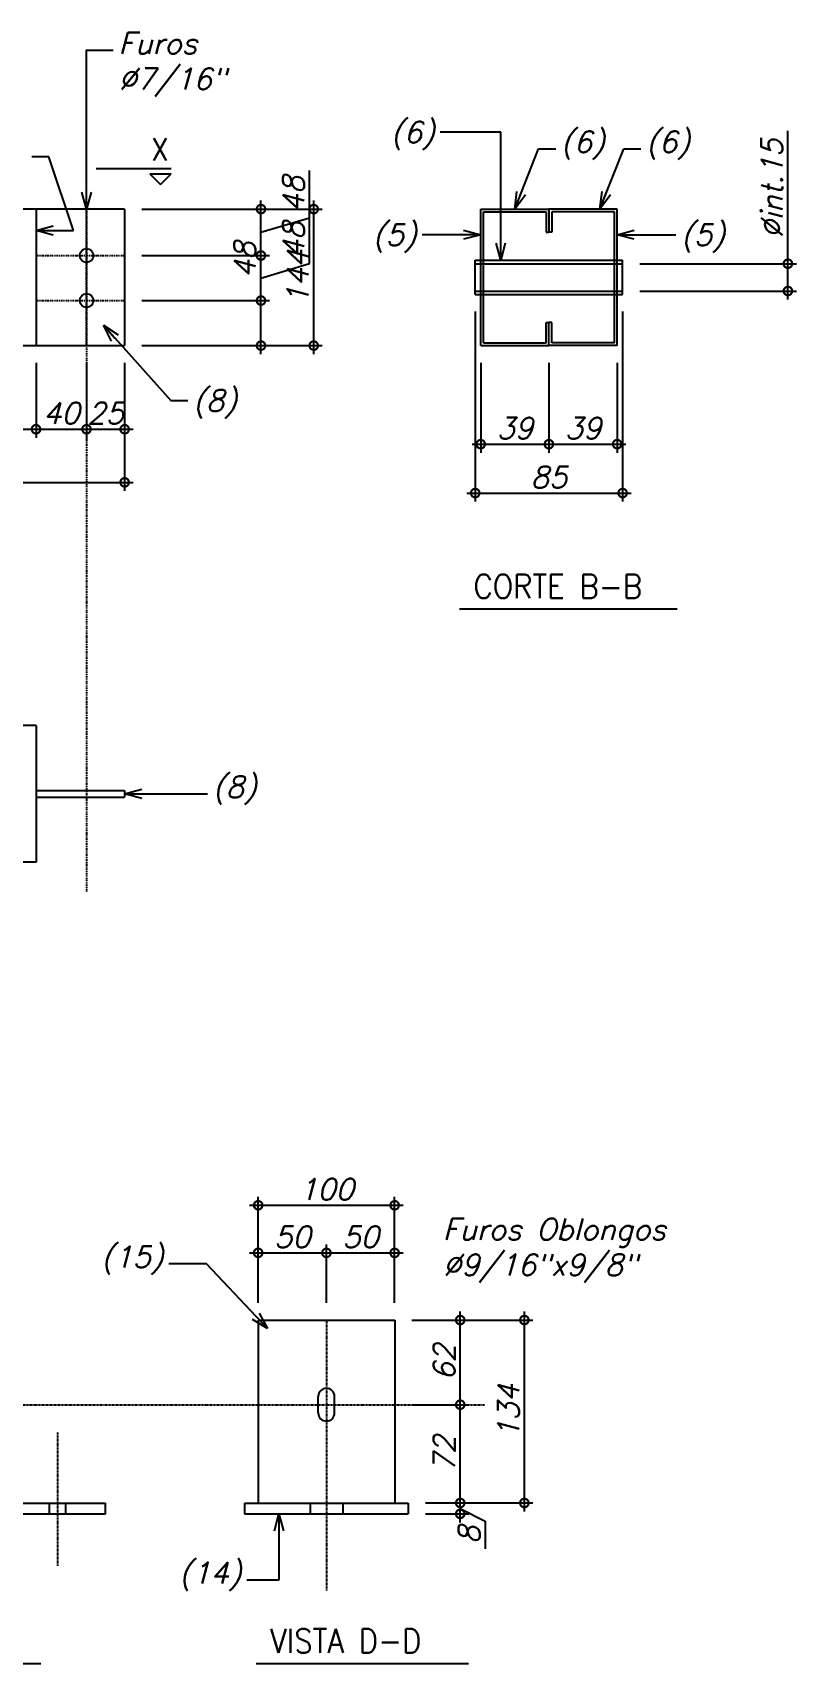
# Model space of a CAD drawing. Header units: millimetres. Extents: x -287396 to 401320, y -174247 to 142644.
# Drawn here: x -112409 to -111289, y 131641 to 134030 of the extents above; entities that cross this region are included whole.
import ezdxf

# ---------------------------------------------------------------- set-up
doc = ezdxf.new("R2010")
doc.units = ezdxf.units.MM
doc.header["$LTSCALE"] = 2.5
doc.linetypes.add('DASHDOT', pattern=[1, 0.5, -0.25, 0, -0.25])
doc.linetypes.add('DASHDOT2', pattern=[0.5, 0.25, -0.125, 0, -0.125])
doc.styles.add('ROMANS', font='romans', dxfattribs={"oblique": 15})
doc.dimstyles.new('Esc. 12.5', dxfattribs={"dimscale": 12.5, "dimtxt": 2.5, "dimasz": 2, "dimexe": 1, "dimexo": 2, "dimtad": 1, "dimdec": 0, "dimtxsty": 'ROMANS', "dimblk": 'DOTSMALL', "dimcen": 2.5, "dimdle": 1, "dimclrd": 2, "dimclre": 2, "dimadec": 0, "dimazin": 0, "dimtfac": 1, "dimtdec": 0, "dimtmove": 0, "dimatfit": 3, "dimldrblk": 'OPEN30', "dimfxl": 1, "dimarcsym": 0})

# ---------------------------------------------------------------- blocks, each defined once
blk = doc.blocks.new('_DotSmall')
at = {"color": 0, "linetype": 'ByBlock', "const_width": 0.5}
blk.add_lwpolyline([(-0.0625, 0, 1), (0.0625, 0, 1)], format="xyb", close=True, dxfattribs=at)
blk = doc.blocks.new('*D344')
at = {"color": 2, "lineweight": -2}
for p, q in [((-112848.1, 133546.1), (-112848.1, 133436.1)), ((-112403.5, 133546.1), (-112403.5, 133436.1)), ((-112860.6, 133448.6), (-112391, 133448.6))]:
    blk.add_line(p, q, dxfattribs=at)
at = {"layer": 'DEFPOINTS', "color": 0}
for p in [(-112848.1, 133571.1), (-112403.5, 133571.1), (-112403.5, 133448.6)]:
    blk.add_point(p, dxfattribs=at)
at = {"color": 2, "lineweight": -2, "xscale": 25, "yscale": 25, "zscale": 25, "rotation": 180}
blk.add_blockref('_DotSmall', (-112848.1, 133448.6), dxfattribs=at)
at = {"color": 2, "lineweight": -2, "xscale": 25, "yscale": 25, "zscale": 25}
blk.add_blockref('_DotSmall', (-112403.5, 133448.6), dxfattribs=at)
at = {"color": 0, "insert": (-112625.8, 133472), "char_height": 31.25, "attachment_point": 5, "style": 'ROMANS'}
blk.add_mtext('1940', dxfattribs=at)
blk = doc.blocks.new('_OPEN30')
at = {"color": 0, "linetype": 'ByBlock', "ltscale": 0.5}
for p, q in [((-1, 0.268), (0, 0)), ((0, 0), (-1, -0.268)), ((0, 0), (-1, 0))]:
    blk.add_line(p, q, dxfattribs=at)
blk = doc.blocks.new('*D279')
at = {"color": 2, "lineweight": -2}
for p, q in [((-114173.2, 133546.1), (-114173.2, 133358.3)), ((-112273.6, 133546.1), (-112273.6, 133358.3)), ((-114185.7, 133370.8), (-112261.1, 133370.8))]:
    blk.add_line(p, q, dxfattribs=at)
at = {"layer": 'DEFPOINTS', "color": 0}
for p in [(-114173.2, 133571.1), (-112273.6, 133571.1), (-112273.6, 133370.8)]:
    blk.add_point(p, dxfattribs=at)
at = {"color": 2, "lineweight": -2, "xscale": 25, "yscale": 25, "zscale": 25, "rotation": 180}
blk.add_blockref('_DotSmall', (-114173.2, 133370.8), dxfattribs=at)
at = {"color": 2, "lineweight": -2, "xscale": 25, "yscale": 25, "zscale": 25}
blk.add_blockref('_DotSmall', (-112273.6, 133370.8), dxfattribs=at)
at = {"color": 0, "insert": (-113223.4, 133394.3), "char_height": 31.25, "attachment_point": 5, "style": 'ROMANS'}
blk.add_mtext('8495', dxfattribs=at)
blk = doc.blocks.new('*D345')
at = {"color": 2, "lineweight": -2}
for p, q in [((-112329.5, 133546.1), (-112329.5, 133436.1)), ((-112273.6, 133546.1), (-112273.6, 133436.1)), ((-112342, 133448.6), (-112261.1, 133448.6))]:
    blk.add_line(p, q, dxfattribs=at)
at = {"layer": 'DEFPOINTS', "color": 0}
for p in [(-112329.5, 133571.1), (-112273.6, 133571.1), (-112273.6, 133448.6)]:
    blk.add_point(p, dxfattribs=at)
at = {"color": 2, "lineweight": -2, "xscale": 25, "yscale": 25, "zscale": 25, "rotation": 180}
blk.add_blockref('_DotSmall', (-112329.5, 133448.6), dxfattribs=at)
at = {"color": 2, "lineweight": -2, "xscale": 25, "yscale": 25, "zscale": 25}
blk.add_blockref('_DotSmall', (-112273.6, 133448.6), dxfattribs=at)
at = {"color": 0, "insert": (-112301.6, 133472), "char_height": 31.25, "attachment_point": 5, "style": 'ROMANS'}
blk.add_mtext('25', dxfattribs=at)
blk = doc.blocks.new('*D346')
at = {"color": 2, "lineweight": -2}
for p, q in [((-112073.8, 133637.1), (-112073.8, 133731.2)), ((-112248.6, 133637.1), (-112061.3, 133637.1)), ((-112073.8, 133558.6), (-112073.8, 133637.1)), ((-112248.6, 133571.1), (-112061.3, 133571.1))]:
    blk.add_line(p, q, dxfattribs=at)
at = {"layer": 'DEFPOINTS', "color": 0}
for p in [(-112273.6, 133637.1), (-112073.8, 133637.1), (-112273.6, 133571.1)]:
    blk.add_point(p, dxfattribs=at)
at = {"color": 2, "lineweight": -2, "xscale": 25, "yscale": 25, "zscale": 25}
for p, rotation in [((-112073.8, 133637.1), 90), ((-112073.8, 133571.1), 270)]:
    blk.add_blockref('_DotSmall', p, dxfattribs=dict(at, rotation=rotation))
at = {"color": 0, "insert": (-112097.3, 133696.7), "char_height": 31.25, "attachment_point": 5, "rotation": 90, "style": 'ROMANS'}
blk.add_mtext('48', dxfattribs=at)
blk = doc.blocks.new('*D347')
at = {"color": 2, "lineweight": -2}
for p, q in [((-112002.7, 133691.4), (-112002.7, 133760.6)), ((-112073.8, 133624.6), (-112073.8, 133715.6)), ((-112248.6, 133703.1), (-112061.3, 133703.1)), ((-112073.8, 133670.1), (-112002.7, 133691.4)), ((-112248.6, 133637.1), (-112061.3, 133637.1))]:
    blk.add_line(p, q, dxfattribs=at)
at = {"layer": 'DEFPOINTS', "color": 0}
for p in [(-112273.6, 133703.1), (-112073.8, 133703.1), (-112273.6, 133637.1)]:
    blk.add_point(p, dxfattribs=at)
at = {"color": 2, "lineweight": -2, "xscale": 25, "yscale": 25, "zscale": 25}
for p, rotation in [((-112073.8, 133703.1), 90), ((-112073.8, 133637.1), 270)]:
    blk.add_blockref('_DotSmall', p, dxfattribs=dict(at, rotation=rotation))
at = {"color": 0, "insert": (-112026.2, 133726), "char_height": 31.25, "attachment_point": 5, "rotation": 90, "style": 'ROMANS'}
blk.add_mtext('48', dxfattribs=at)
blk = doc.blocks.new('*D348')
at = {"color": 2, "lineweight": -2}
for p, q in [((-112002.7, 133758.4), (-112002.7, 133827.6)), ((-112248.6, 133771.1), (-112061.3, 133771.1)), ((-112073.8, 133690.6), (-112073.8, 133783.6)), ((-112073.8, 133737.1), (-112002.7, 133758.4)), ((-112248.6, 133703.1), (-112061.3, 133703.1))]:
    blk.add_line(p, q, dxfattribs=at)
at = {"layer": 'DEFPOINTS', "color": 0}
for p in [(-112273.6, 133771.1), (-112073.8, 133771.1), (-112273.6, 133703.1)]:
    blk.add_point(p, dxfattribs=at)
at = {"color": 2, "lineweight": -2, "xscale": 25, "yscale": 25, "zscale": 25}
for p, rotation in [((-112073.8, 133771.1), 90), ((-112073.8, 133703.1), 270)]:
    blk.add_blockref('_DotSmall', p, dxfattribs=dict(at, rotation=rotation))
at = {"color": 0, "insert": (-112026.2, 133793), "char_height": 31.25, "attachment_point": 5, "rotation": 90, "style": 'ROMANS'}
blk.add_mtext('48', dxfattribs=at)
blk = doc.blocks.new('*D280')
at = {"color": 2, "lineweight": -2}
for p, q in [((-112248.6, 133771.1), (-111984, 133771.1)), ((-111996.5, 133558.6), (-111996.5, 133783.6)), ((-112248.6, 133571.1), (-111984, 133571.1))]:
    blk.add_line(p, q, dxfattribs=at)
at = {"layer": 'DEFPOINTS', "color": 0}
for p in [(-112273.6, 133771.1), (-111996.5, 133771.1), (-112273.6, 133571.1)]:
    blk.add_point(p, dxfattribs=at)
at = {"color": 2, "lineweight": -2, "xscale": 25, "yscale": 25, "zscale": 25}
for p, rotation in [((-111996.5, 133771.1), 90), ((-111996.5, 133571.1), 270)]:
    blk.add_blockref('_DotSmall', p, dxfattribs=dict(at, rotation=rotation))
at = {"color": 0, "insert": (-112019.9, 133671.1), "char_height": 31.25, "attachment_point": 5, "rotation": 90, "style": 'ROMANS'}
blk.add_mtext('144', dxfattribs=at)
blk = doc.blocks.new('*D284')
at = {"color": 2, "lineweight": -2}
for p, q in [((-112403.5, 133546.1), (-112403.5, 133436.1)), ((-112329.5, 133546.1), (-112329.5, 133436.1)), ((-112416, 133448.6), (-112317, 133448.6))]:
    blk.add_line(p, q, dxfattribs=at)
at = {"layer": 'DEFPOINTS', "color": 0}
for p in [(-112403.5, 133571.1), (-112329.5, 133571.1), (-112329.5, 133448.6)]:
    blk.add_point(p, dxfattribs=at)
at = {"color": 2, "lineweight": -2, "xscale": 25, "yscale": 25, "zscale": 25, "rotation": 180}
blk.add_blockref('_DotSmall', (-112403.5, 133448.6), dxfattribs=at)
at = {"color": 2, "lineweight": -2, "xscale": 25, "yscale": 25, "zscale": 25}
blk.add_blockref('_DotSmall', (-112329.5, 133448.6), dxfattribs=at)
at = {"color": 0, "insert": (-112366.5, 133472), "char_height": 31.25, "attachment_point": 5, "style": 'ROMANS'}
blk.add_mtext('40', dxfattribs=at)
blk = doc.blocks.new('*D285')
at = {"color": 2, "lineweight": -2}
for p, q in [((-111751.8, 133546.1), (-111751.8, 133414.2)), ((-111651.8, 133546.1), (-111651.8, 133414.2)), ((-111764.3, 133426.7), (-111639.3, 133426.7))]:
    blk.add_line(p, q, dxfattribs=at)
at = {"layer": 'DEFPOINTS', "color": 0}
for p in [(-111751.8, 133571.1), (-111651.8, 133571.1), (-111651.8, 133426.7)]:
    blk.add_point(p, dxfattribs=at)
at = {"color": 2, "lineweight": -2, "xscale": 25, "yscale": 25, "zscale": 25, "rotation": 180}
blk.add_blockref('_DotSmall', (-111751.8, 133426.7), dxfattribs=at)
at = {"color": 2, "lineweight": -2, "xscale": 25, "yscale": 25, "zscale": 25}
blk.add_blockref('_DotSmall', (-111651.8, 133426.7), dxfattribs=at)
at = {"color": 0, "insert": (-111701.8, 133450.1), "char_height": 31.25, "attachment_point": 5, "style": 'ROMANS'}
blk.add_mtext('39', dxfattribs=at)
blk = doc.blocks.new('*D286')
at = {"color": 2, "lineweight": -2}
for p, q in [((-111651.8, 133546.1), (-111651.8, 133414.2)), ((-111551.8, 133546.1), (-111551.8, 133414.2)), ((-111664.3, 133426.7), (-111539.3, 133426.7))]:
    blk.add_line(p, q, dxfattribs=at)
at = {"layer": 'DEFPOINTS', "color": 0}
for p in [(-111651.8, 133571.1), (-111551.8, 133571.1), (-111551.8, 133426.7)]:
    blk.add_point(p, dxfattribs=at)
at = {"color": 2, "lineweight": -2, "xscale": 25, "yscale": 25, "zscale": 25, "rotation": 180}
blk.add_blockref('_DotSmall', (-111651.8, 133426.7), dxfattribs=at)
at = {"color": 2, "lineweight": -2, "xscale": 25, "yscale": 25, "zscale": 25}
blk.add_blockref('_DotSmall', (-111551.8, 133426.7), dxfattribs=at)
at = {"color": 0, "insert": (-111601.8, 133450.1), "char_height": 31.25, "attachment_point": 5, "style": 'ROMANS'}
blk.add_mtext('39', dxfattribs=at)
blk = doc.blocks.new('*D287')
at = {"color": 2, "lineweight": -2}
for p, q in [((-111301.6, 133691.1), (-111301.6, 133885.9)), ((-111518.8, 133691.1), (-111289.1, 133691.1)), ((-111301.6, 133638.6), (-111301.6, 133691.1)), ((-111518.8, 133651.1), (-111289.1, 133651.1))]:
    blk.add_line(p, q, dxfattribs=at)
at = {"layer": 'DEFPOINTS', "color": 0}
for p in [(-111543.8, 133691.1), (-111301.6, 133691.1), (-111543.8, 133651.1)]:
    blk.add_point(p, dxfattribs=at)
at = {"color": 2, "lineweight": -2, "xscale": 25, "yscale": 25, "zscale": 25}
for p, rotation in [((-111301.6, 133691.1), 90), ((-111301.6, 133651.1), 270)]:
    blk.add_blockref('_DotSmall', p, dxfattribs=dict(at, rotation=rotation))
at = {"color": 0, "insert": (-111325, 133801), "char_height": 31.25, "attachment_point": 5, "rotation": 90, "style": 'ROMANS'}
blk.add_mtext('%%Cint.15', dxfattribs=at)
blk = doc.blocks.new('*D351')
at = {"color": 2, "lineweight": -2}
for p, q in [((-111759.8, 133621.1), (-111759.8, 133342.6)), ((-111543.8, 133621.1), (-111543.8, 133342.6)), ((-111772.3, 133355.1), (-111531.3, 133355.1))]:
    blk.add_line(p, q, dxfattribs=at)
at = {"layer": 'DEFPOINTS', "color": 0}
for p in [(-111759.8, 133646.1), (-111543.8, 133646.1), (-111543.8, 133355.1)]:
    blk.add_point(p, dxfattribs=at)
at = {"color": 2, "lineweight": -2, "xscale": 25, "yscale": 25, "zscale": 25, "rotation": 180}
blk.add_blockref('_DotSmall', (-111759.8, 133355.1), dxfattribs=at)
at = {"color": 2, "lineweight": -2, "xscale": 25, "yscale": 25, "zscale": 25}
blk.add_blockref('_DotSmall', (-111543.8, 133355.1), dxfattribs=at)
at = {"color": 0, "insert": (-111651.8, 133378.5), "char_height": 31.25, "attachment_point": 5, "style": 'ROMANS'}
blk.add_mtext('85', dxfattribs=at)
blk = doc.blocks.new('*D307')
at = {"color": 2, "lineweight": -2}
for p, q in [((-111832.9, 131875.6), (-111769.3, 131875.6)), ((-111781.8, 131847.1), (-111781.8, 131888.1)), ((-111832.9, 131859.6), (-111769.3, 131859.6)), ((-111781.8, 131867.6), (-111745.1, 131849.1)), ((-111745.1, 131849.1), (-111745.1, 131808.5))]:
    blk.add_line(p, q, dxfattribs=at)
at = {"layer": 'DEFPOINTS', "color": 0}
for p in [(-111857.9, 131875.6), (-111781.8, 131875.6), (-111857.9, 131859.6)]:
    blk.add_point(p, dxfattribs=at)
at = {"color": 2, "lineweight": -2, "xscale": 25, "yscale": 25, "zscale": 25}
for p, rotation in [((-111781.8, 131875.6), 90), ((-111781.8, 131859.6), 270)]:
    blk.add_blockref('_DotSmall', p, dxfattribs=dict(at, rotation=rotation))
at = {"color": 0, "insert": (-111768.5, 131828.8), "char_height": 31.2, "attachment_point": 5, "rotation": 90, "style": 'ROMANS'}
blk.add_mtext('8', dxfattribs=at)
blk = doc.blocks.new('*D308')
at = {"color": 2, "lineweight": -2}
for p, q in [((-111852.9, 132019.6), (-111769.3, 132019.6)), ((-111781.8, 131863.1), (-111781.8, 132032.1)), ((-111832.9, 131875.6), (-111769.3, 131875.6))]:
    blk.add_line(p, q, dxfattribs=at)
at = {"layer": 'DEFPOINTS', "color": 0}
for p in [(-111877.9, 132019.6), (-111781.8, 132019.6), (-111857.9, 131875.6)]:
    blk.add_point(p, dxfattribs=at)
at = {"color": 2, "lineweight": -2, "xscale": 25, "yscale": 25, "zscale": 25}
for p, rotation in [((-111781.8, 132019.6), 90), ((-111781.8, 131875.6), 270)]:
    blk.add_blockref('_DotSmall', p, dxfattribs=dict(at, rotation=rotation))
at = {"color": 0, "insert": (-111805.2, 131947.6), "char_height": 31.25, "attachment_point": 5, "rotation": 90, "style": 'ROMANS'}
blk.add_mtext('72', dxfattribs=at)
blk = doc.blocks.new('*D309')
at = {"color": 2, "lineweight": -2}
for p, q in [((-111852.9, 132143.6), (-111769.3, 132143.6)), ((-111781.8, 132007.1), (-111781.8, 132156.1)), ((-111806.8, 132019.6), (-111794.3, 132019.6))]:
    blk.add_line(p, q, dxfattribs=at)
at = {"layer": 'DEFPOINTS', "color": 0}
for p in [(-111877.9, 132143.6), (-111781.8, 132143.6), (-111781.8, 132019.6)]:
    blk.add_point(p, dxfattribs=at)
at = {"color": 2, "lineweight": -2, "xscale": 25, "yscale": 25, "zscale": 25}
for p, rotation in [((-111781.8, 132143.6), 90), ((-111781.8, 132019.6), 270)]:
    blk.add_blockref('_DotSmall', p, dxfattribs=dict(at, rotation=rotation))
at = {"color": 0, "insert": (-111805.2, 132081.6), "char_height": 31.25, "attachment_point": 5, "rotation": 90, "style": 'ROMANS'}
blk.add_mtext('62', dxfattribs=at)
blk = doc.blocks.new('*D310')
at = {"color": 2, "lineweight": -2}
for p, q in [((-111852.9, 132143.6), (-111675.3, 132143.6)), ((-111687.8, 131863.1), (-111687.8, 132156.1)), ((-111832.9, 131875.6), (-111675.3, 131875.6))]:
    blk.add_line(p, q, dxfattribs=at)
at = {"layer": 'DEFPOINTS', "color": 0}
for p in [(-111877.9, 132143.6), (-111687.8, 132143.6), (-111857.9, 131875.6)]:
    blk.add_point(p, dxfattribs=at)
at = {"color": 2, "lineweight": -2, "xscale": 25, "yscale": 25, "zscale": 25}
for p, rotation in [((-111687.8, 132143.6), 90), ((-111687.8, 131875.6), 270)]:
    blk.add_blockref('_DotSmall', p, dxfattribs=dict(at, rotation=rotation))
at = {"color": 0, "insert": (-111711.2, 132009.6), "char_height": 31.25, "attachment_point": 5, "rotation": 90, "style": 'ROMANS'}
blk.add_mtext('134', dxfattribs=at)
blk = doc.blocks.new('*D315')
at = {"color": 2, "lineweight": -2}
for p, q in [((-112090.4, 132242), (-111965.4, 132242)), ((-112077.9, 132168.6), (-112077.9, 132254.5)), ((-111977.9, 132168.6), (-111977.9, 132254.5))]:
    blk.add_line(p, q, dxfattribs=at)
at = {"layer": 'DEFPOINTS', "color": 0}
for p in [(-111977.9, 132242), (-112077.9, 132143.6), (-111977.9, 132143.6)]:
    blk.add_point(p, dxfattribs=at)
at = {"color": 2, "lineweight": -2, "xscale": 25, "yscale": 25, "zscale": 25, "rotation": 180}
blk.add_blockref('_DotSmall', (-112077.9, 132242), dxfattribs=at)
at = {"color": 2, "lineweight": -2, "xscale": 25, "yscale": 25, "zscale": 25}
blk.add_blockref('_DotSmall', (-111977.9, 132242), dxfattribs=at)
at = {"color": 0, "insert": (-112027.9, 132265.4), "char_height": 31.25, "attachment_point": 5, "style": 'ROMANS'}
blk.add_mtext('50', dxfattribs=at)
blk = doc.blocks.new('*D252')
at = {"color": 2, "lineweight": -2}
for p, q in [((-111990.4, 132242), (-111865.4, 132242)), ((-111977.9, 132168.6), (-111977.9, 132254.5)), ((-111877.9, 132168.6), (-111877.9, 132254.5))]:
    blk.add_line(p, q, dxfattribs=at)
at = {"layer": 'DEFPOINTS', "color": 0}
for p in [(-111877.9, 132242), (-111977.9, 132143.6), (-111877.9, 132143.6)]:
    blk.add_point(p, dxfattribs=at)
at = {"color": 2, "lineweight": -2, "xscale": 25, "yscale": 25, "zscale": 25, "rotation": 180}
blk.add_blockref('_DotSmall', (-111977.9, 132242), dxfattribs=at)
at = {"color": 2, "lineweight": -2, "xscale": 25, "yscale": 25, "zscale": 25}
blk.add_blockref('_DotSmall', (-111877.9, 132242), dxfattribs=at)
at = {"color": 0, "insert": (-111927.9, 132265.4), "char_height": 31.25, "attachment_point": 5, "style": 'ROMANS'}
blk.add_mtext('50', dxfattribs=at)
blk = doc.blocks.new('*D253')
at = {"color": 2, "lineweight": -2}
for p, q in [((-112090.4, 132311.7), (-111865.4, 132311.7)), ((-112077.9, 132168.6), (-112077.9, 132324.2)), ((-111877.9, 132168.6), (-111877.9, 132324.2))]:
    blk.add_line(p, q, dxfattribs=at)
at = {"layer": 'DEFPOINTS', "color": 0}
for p in [(-111877.9, 132311.7), (-112077.9, 132143.6), (-111877.9, 132143.6)]:
    blk.add_point(p, dxfattribs=at)
at = {"color": 2, "lineweight": -2, "xscale": 25, "yscale": 25, "zscale": 25, "rotation": 180}
blk.add_blockref('_DotSmall', (-112077.9, 132311.7), dxfattribs=at)
at = {"color": 2, "lineweight": -2, "xscale": 25, "yscale": 25, "zscale": 25}
blk.add_blockref('_DotSmall', (-111877.9, 132311.7), dxfattribs=at)
at = {"color": 0, "insert": (-111977.9, 132335.1), "char_height": 31.25, "attachment_point": 5, "style": 'ROMANS'}
blk.add_mtext('100', dxfattribs=at)

msp = doc.modelspace()

# ---------------------------------------------------------------- linework, layer by layer
at = {"color": 4}
for p, q in [((-112315.537, 133830.439), (-112205.365, 133830.439)), ((-112236.615, 133822.626), (-112220.99, 133807.001)), ((-112236.615, 133822.626), (-112205.365, 133822.626)), ((-112220.99, 133807.001), (-112205.365, 133822.626))]:
    msp.add_line(p, q, dxfattribs=at)
for p, q in [((-112273.635, 133771.104), (-114173.231, 133771.104)), ((-112403.501, 133771.104), (-112403.501, 133571.104)), ((-112273.635, 133771.104), (-112273.635, 133571.104)), ((-111751.757, 133696.104), (-111751.757, 133771.104)), ((-111751.757, 133771.104), (-111651.757, 133771.104)), ((-111747.757, 133696.104), (-111747.757, 133767.104)), ((-111747.757, 133767.104), (-111655.757, 133767.104)), ((-111655.757, 133767.104), (-111655.757, 133737.104)), ((-111651.757, 133771.104), (-111651.757, 133737.104)), ((-111551.757, 133771.104), (-111651.757, 133771.104)), ((-111651.757, 133771.104), (-111651.757, 133737.104)), ((-111555.757, 133767.104), (-111647.757, 133767.104)), ((-111647.757, 133767.104), (-111647.757, 133737.104)), ((-111555.757, 133696.104), (-111555.757, 133767.104)), ((-111551.757, 133696.104), (-111551.757, 133771.104)), ((-111655.757, 133737.104), (-111651.757, 133737.104)), ((-111647.757, 133737.104), (-111651.757, 133737.104)), ((-111759.757, 133646.104), (-111759.757, 133696.104)), ((-111759.757, 133696.104), (-111543.757, 133696.104)), ((-111759.757, 133691.104), (-111543.757, 133691.104)), ((-111543.757, 133646.104), (-111543.757, 133696.104)), ((-111759.757, 133651.104), (-111543.757, 133651.104)), ((-111759.757, 133646.104), (-111543.757, 133646.104)), ((-111751.757, 133571.104), (-111751.757, 133646.104)), ((-111747.757, 133575.104), (-111747.757, 133646.104)), ((-111555.757, 133575.104), (-111555.757, 133646.104)), ((-111551.757, 133571.104), (-111551.757, 133646.104)), ((-111655.757, 133575.104), (-111655.757, 133605.104)), ((-111655.757, 133605.104), (-111651.757, 133605.104)), ((-111651.757, 133571.104), (-111651.757, 133605.104)), ((-111651.757, 133571.104), (-111651.757, 133605.104)), ((-111647.757, 133605.104), (-111651.757, 133605.104)), ((-111647.757, 133575.104), (-111647.757, 133605.104)), ((-111747.757, 133575.104), (-111655.757, 133575.104)), ((-111555.757, 133575.104), (-111647.757, 133575.104)), ((-114173.231, 133571.104), (-112273.635, 133571.104)), ((-111751.757, 133571.104), (-111651.757, 133571.104)), ((-111551.757, 133571.104), (-111651.757, 133571.104)), ((-112403.501, 133014.458), (-114173.231, 133014.458)), ((-112403.501, 133014.458), (-112403.501, 132814.458)), ((-112403.501, 132919.458), (-112273.635, 132919.458)), ((-112403.501, 132909.458), (-112273.635, 132909.458)), ((-112273.635, 132919.458), (-112273.635, 132909.458)), ((-112403.501, 132814.458), (-114173.231, 132814.458)), ((-112077.854, 132143.566), (-111877.854, 132143.566)), ((-112077.854, 132143.566), (-112077.854, 131875.566)), ((-111877.854, 132143.566), (-111877.854, 131875.566)), ((-111989.854, 132007.566), (-111989.854, 132031.566)), ((-111965.854, 132007.566), (-111965.854, 132031.566)), ((-112853.685, 131875.566), (-112301.685, 131875.566)), ((-112383.685, 131859.566), (-112383.685, 131875.566)), ((-112359.685, 131859.566), (-112359.685, 131875.566)), ((-112301.685, 131859.566), (-112301.685, 131875.566)), ((-112097.854, 131875.566), (-112097.854, 131859.566)), ((-112097.854, 131875.566), (-111857.854, 131875.566)), ((-112001.854, 131875.566), (-112001.854, 131859.566)), ((-111953.854, 131875.566), (-111953.854, 131859.566)), ((-111857.854, 131875.566), (-111857.854, 131859.566)), ((-112853.685, 131859.566), (-112301.685, 131859.566)), ((-112097.854, 131859.566), (-111857.854, 131859.566))]:
    msp.add_line(p, q)
at = {"color": 2, "linetype": 'DASHDOT'}
for p, q in [((-112329.495, 133571.104), (-112329.495, 133771.104)), ((-112329.495, 133771.104), (-112329.495, 132769.811)), ((-112403.501, 133703.104), (-112273.635, 133703.104)), ((-112403.501, 133637.104), (-112273.635, 133637.104))]:
    msp.add_line(p, q, dxfattribs=at)
at = {"color": 6}
for p, q in [((-111751.757, 133646.104), (-111751.757, 133696.104)), ((-111747.757, 133646.104), (-111747.757, 133696.104)), ((-111555.757, 133646.104), (-111555.757, 133696.104)), ((-111551.757, 133646.104), (-111551.757, 133696.104))]:
    msp.add_line(p, q, dxfattribs=at)
at = {"color": 2}
for p, q in [((-111782.947, 133185.491), (-111463.896, 133185.491)), ((-112707.835, 131640.613), (-112396.658, 131640.613)), ((-112080.796, 131640.613), (-111769.618, 131640.613))]:
    msp.add_line(p, q, dxfattribs=at)
at = {"color": 2, "linetype": 'DASHDOT2'}
for p, q in [((-111977.854, 132143.566), (-111977.854, 131747.19)), ((-112853.685, 132019.566), (-111745.396, 132019.566)), ((-112371.685, 131783.674), (-112371.685, 131978.962))]:
    msp.add_line(p, q, dxfattribs=at)
at = {"color": 2}
msp.add_lwpolyline([(-112329.495, 133771.104), (-112329.495, 134003.769), (-112290.287, 134003.769)], dxfattribs=at)
for centre in [(-112329.495, 133703.104), (-112329.495, 133637.104)]:
    msp.add_circle(centre, 10)
for centre, start, end in [((-111977.854, 132031.566), 0, 180), ((-111977.854, 132007.566), 180, 0)]:
    msp.add_arc(centre, 12, start, end)

# ---------------------------------------------------------------- block references
at = {"color": 2, "xscale": 25, "yscale": 25, "zscale": 25, "rotation": 270}
msp.add_blockref('_OPEN30', (-112329.495, 133771.104), dxfattribs=at)

# ---------------------------------------------------------------- texts
at = {"style": 'ROMANS', "width": 0.9}
for s, height, p in [('X', 33, (-112234.482, 133842.067)), ('CORTE B-B', 35, (-111762.28, 133200.937)), ('VISTA D-D', 35, (-112060.129, 131656.059))]:
    msp.add_text(s, height=height, dxfattribs=at).set_placement(p)
at = {"char_height": 31.25, "style": 'ROMANS'}
for s, insert, attachment_point in [('Furos\\P%%c7/16"', (-112282.474, 134029.652), 1), ('(6)', (-111818.837, 133899.573), 3), ('(6)', (-111634.05, 133843.634), 7), ('(6)', (-111509.232, 133843.634), 7), ('(5)', (-111845.509, 133749.229), 3), ('(5)', (-111458.005, 133749.229), 1), ('(8)', (-112173.106, 133506.215), 1), ('(8)', (-112144.22, 132898.833), 7), ('Furos Oblongos\\P%%c9/16"x9/8"', (-111807.152, 132292.226), 1), ('(15)', (-112216.568, 132210.119), 9), ('(14)', (-112102.392, 131747.022), 9)]:
    msp.add_mtext(s, dxfattribs=dict(at, insert=insert, attachment_point=attachment_point))

# ---------------------------------------------------------------- dimensions: what is measured, and where the dimension line sits
for base, p1, p2, text, picture, middle in [((-111301.6, 133691.104), (-111543.757, 133651.104), (-111543.757, 133691.104), '%%Cint.15', '*D287', (-111325.038, 133801.02)), ((-111996.484, 133771.104), (-112273.635, 133571.104), (-112273.635, 133771.104), '144', '*D280', (-112019.921, 133671.104)), ((-112073.816, 133637.104), (-112273.635, 133571.104), (-112273.635, 133637.104), '48', '*D346', (-112097.253, 133696.663))]:
    dim = msp.add_linear_dim(base=base, p1=p1, p2=p2, angle=90, text=text, dimstyle='Esc. 12.5')
    dim.commit()
    dim.dimension.update_dxf_attribs({"geometry": picture, "text_midpoint": middle})
for base, p1, p2, picture, middle in [((-112073.816, 133771.104), (-112273.635, 133703.104), (-112273.635, 133771.104), '*D348', (-112026.159, 133766.245)), ((-112073.816, 133703.104), (-112273.635, 133637.104), (-112273.635, 133703.104), '*D347', (-112026.159, 133699.245))]:
    dim = msp.add_linear_dim(base=base, p1=p1, p2=p2, angle=90, text='48', dimstyle='Esc. 12.5', override={"dimtmove": 1})
    dim.commit()
    dim.dimension.update_dxf_attribs({"geometry": picture, "text_midpoint": middle})
for base, p1, p2, text, picture, middle in [((-111543.757, 133355.084), (-111759.757, 133646.104), (-111543.757, 133646.104), '85', '*D351', (-111651.757, 133378.521)), ((-112273.635, 133370.823), (-114173.231, 133571.104), (-112273.635, 133571.104), '8495', '*D279', (-113223.433, 133394.261))]:
    dim = msp.add_linear_dim(base=base, p1=p1, p2=p2, text=text, dimstyle='Esc. 12.5')
    dim.commit()
    dim.dimension.update_dxf_attribs({"geometry": picture, "text_midpoint": middle})
for base, p1, p2, text, picture, middle in [((-112403.501, 133448.587), (-112848.106, 133571.104), (-112403.501, 133571.104), '1940', '*D344', (-112625.804, 133472.024)), ((-111651.757, 133426.671), (-111751.757, 133571.104), (-111651.757, 133571.104), '39', '*D285', (-111701.757, 133450.109)), ((-111551.757, 133426.671), (-111651.757, 133571.104), (-111551.757, 133571.104), '39', '*D286', (-111601.757, 133450.109))]:
    dim = msp.add_linear_dim(base=base, p1=p1, p2=p2, text=text, dimstyle='Esc. 12.5', override={"dimtmove": 1})
    dim.commit()
    dim.dimension.update_dxf_attribs({"geometry": picture, "text_midpoint": middle})
for base, p1, p2, text, picture, middle in [((-112329.495, 133448.587), (-112403.501, 133571.104), (-112329.495, 133571.104), '40', '*D284', (-112366.498, 133448.587)), ((-112273.635, 133448.587), (-112329.495, 133571.104), (-112273.635, 133571.104), '25', '*D345', (-112301.565, 133448.587))]:
    dim = msp.add_linear_dim(base=base, p1=p1, p2=p2, text=text, dimstyle='Esc. 12.5', override={"dimtmove": 1})
    dim.commit()
    dim.dimension.update_dxf_attribs({"geometry": picture, "text_midpoint": middle, "dimtype": 160})
for base, p1, p2, picture, middle in [((-111877.854, 132311.685), (-112077.854, 132143.566), (-111877.854, 132143.566), '*D253', (-111977.854, 132335.123)), ((-111977.854, 132241.996), (-112077.854, 132143.566), (-111977.854, 132143.566), '*D315', (-112027.854, 132265.433)), ((-111877.854, 132241.996), (-111977.854, 132143.566), (-111877.854, 132143.566), '*D252', (-111927.854, 132265.433))]:
    dim = msp.add_linear_dim(base=base, p1=p1, p2=p2, dimstyle='Esc. 12.5', override={"dimlfac": 0.5, "dimtmove": 1})
    dim.commit()
    dim.dimension.update_dxf_attribs({"geometry": picture, "text_midpoint": middle})
for base, p1, p2, picture, middle in [((-111781.774, 132143.566), (-111781.774, 132019.566), (-111877.854, 132143.566), '*D309', (-111805.211, 132081.566)), ((-111687.757, 132143.566), (-111857.854, 131875.566), (-111877.854, 132143.566), '*D310', (-111711.195, 132009.566)), ((-111781.774, 132019.566), (-111857.854, 131875.566), (-111877.854, 132019.566), '*D308', (-111805.211, 131947.566))]:
    dim = msp.add_linear_dim(base=base, p1=p1, p2=p2, angle=90, dimstyle='Esc. 12.5', override={"dimlfac": 0.5, "dimtmove": 1})
    dim.commit()
    dim.dimension.update_dxf_attribs({"geometry": picture, "text_midpoint": middle})
dim = msp.add_linear_dim(base=(-111781.774, 131875.566), p1=(-111857.854, 131859.566), p2=(-111857.854, 131875.566), angle=90, dimstyle='Esc. 12.5', override={"dimlfac": 0.5, "dimtmove": 1})
dim.commit()
dim.dimension.update_dxf_attribs({"geometry": '*D307', "text_midpoint": (-111745.094, 131841.264), "dimtype": 160})

# ---------------------------------------------------------------- leaders
at = {"annotation_type": 0, "has_hookline": 1}
for points, hookline_direction, text_width in [([(-111722.517, 133696.104), (-111722.517, 133883.948), (-111811.024, 133883.948)], 1, 62.13), ([(-111701.757, 133771.104), (-111666.862, 133859.259), (-111641.862, 133859.259)], 0, 62.13), ([(-111576.939, 133771.104), (-111542.045, 133859.259), (-111517.045, 133859.259)], 0, 62.13), ([(-112403.501, 133739.723), (-112348.321, 133739.723), (-112384.507, 133847.776), (-112409.507, 133847.776)], 1, 62.13), ([(-111751.757, 133733.604), (-111837.696, 133733.604)], 1, 62.13), ([(-111551.757, 133733.604), (-111465.817, 133733.604)], 0, 62.13), ([(-112304.658, 133600.886), (-112205.918, 133490.59), (-112180.918, 133490.59)], 0, 62.13), ([(-112273.635, 132914.458), (-112152.032, 132914.458)], 0, 62.13), ([(-112064.035, 132131.049), (-112153.715, 132225.744), (-112208.755, 132225.744)], 1, 91.892), ([(-112047.509, 131859.566), (-112047.509, 131762.647), (-112094.579, 131762.647)], 1, 91.892)]:
    msp.add_leader(points, dimstyle='Esc. 12.5', override={"dimgap": 0.625, "dimtad": 0}, dxfattribs=dict(at, hookline_direction=hookline_direction, text_width=text_width))

doc.saveas('drawing.dxf')
